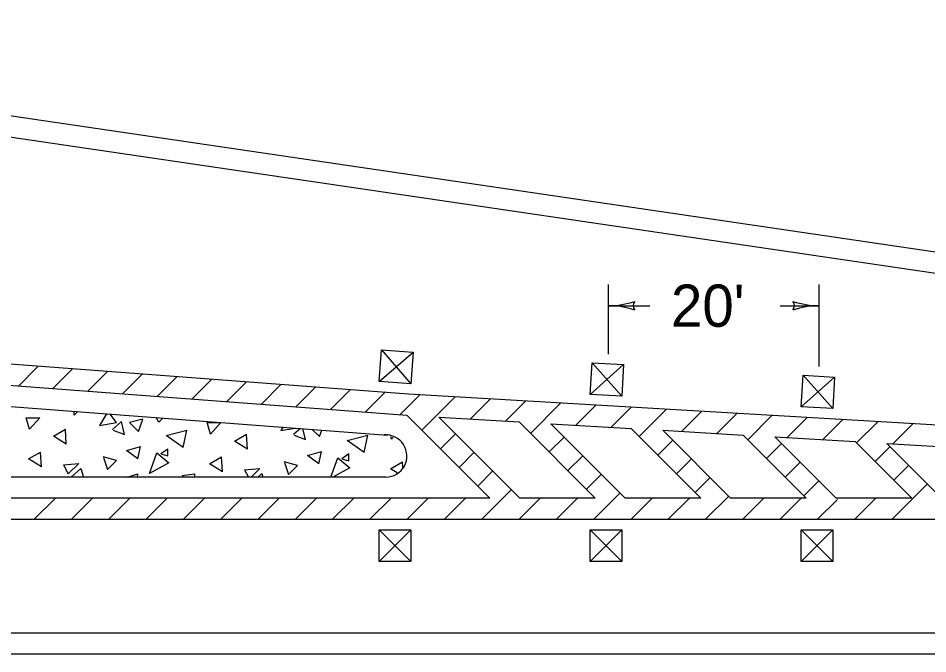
# Model space of a CAD drawing. Extents: x 1007 to 1035.5, y 1000.5 to 1021.5.
# Drawn here: x 1023.913 to 1028.224, y 1010.591 to 1013.603 of the extents above; entities that cross this region are included whole.
import ezdxf

# ---------------------------------------------------------------- set-up
doc = ezdxf.new("R2010")
doc.units = 0
doc.layers.add('Level 1', color=7, linetype='Continuous')

msp = doc.modelspace()

# ---------------------------------------------------------------- linework, layer by layer
at = {"layer": 'Level 1'}
for p, q in [((1026.7103, 1012.0114), (1026.7103, 1012.3409)), ((1027.7103, 1011.9528), (1027.7103, 1012.3409)), ((1017.6938, 1012.2285), (1025.6633, 1011.628)), ((1026.7103, 1012.2409), (1026.9063, 1012.2409)), ((1027.5252, 1012.2409), (1027.7103, 1012.2409)), ((1025.6245, 1011.8814), (1025.6358, 1012.031)), ((1025.6245, 1011.8814), (1025.7853, 1012.0198)), ((1025.6358, 1012.031), (1025.7853, 1012.0198)), ((1025.6358, 1012.031), (1025.7741, 1011.8702)), ((1025.7853, 1012.0198), (1025.7741, 1011.8702)), ((1026.6244, 1011.8204), (1026.6332, 1011.9702)), ((1026.6244, 1011.8204), (1026.7829, 1011.9614)), ((1026.6332, 1011.9702), (1026.7829, 1011.9614)), ((1026.6332, 1011.9702), (1026.7742, 1011.8117)), ((1026.7829, 1011.9614), (1026.7742, 1011.8117)), ((1023.9138, 1011.8601), (1024.007, 1011.9533)), ((1024.0781, 1011.8477), (1024.1713, 1011.9409)), ((1024.2425, 1011.8353), (1024.3358, 1011.9285)), ((1024.4069, 1011.8229), (1024.5002, 1011.9162)), ((1024.5713, 1011.8105), (1024.6645, 1011.9038)), ((1024.7357, 1011.7982), (1024.8289, 1011.8913)), ((1024.9001, 1011.7858), (1024.9933, 1011.879)), ((1025.7741, 1011.8702), (1025.6245, 1011.8814)), ((1027.6244, 1011.7618), (1027.6332, 1011.9115)), ((1027.6244, 1011.7618), (1027.7829, 1011.9028)), ((1027.6332, 1011.9115), (1027.7829, 1011.9028)), ((1027.6332, 1011.9115), (1027.7742, 1011.753)), ((1027.7829, 1011.9028), (1027.7742, 1011.753)), ((1025.0644, 1011.7733), (1025.1577, 1011.8666)), ((1025.2288, 1011.7609), (1025.3221, 1011.8542)), ((1025.3933, 1011.7486), (1025.4865, 1011.8418)), ((1025.5577, 1011.7362), (1025.6508, 1011.8294)), ((1025.722, 1011.7238), (1025.8161, 1011.8178)), ((1025.826, 1011.651), (1025.9831, 1011.8081)), ((1026.0555, 1011.7037), (1026.1501, 1011.7983)), ((1026.2223, 1011.6938), (1026.317, 1011.7885)), ((1026.7742, 1011.8117), (1026.6244, 1011.8204)), ((1026.3413, 1011.6359), (1026.484, 1011.7787)), ((1026.5563, 1011.6743), (1026.651, 1011.7689)), ((1026.7233, 1011.6645), (1026.818, 1011.7592)), ((1026.8563, 1011.6207), (1026.985, 1011.7493)), ((1027.7742, 1011.753), (1027.6244, 1011.7618)), ((1023.9668, 1011.6559), (1024.0163, 1011.7101)), ((1024.179, 1011.7218), (1024.1958, 1011.7386)), ((1024.3319, 1011.7283), (1024.2992, 1011.6724)), ((1024.3793, 1011.6865), (1024.3494, 1011.727)), ((1024.5043, 1011.703), (1024.4406, 1011.6865)), ((1024.483, 1011.6441), (1024.5043, 1011.703)), ((1024.5797, 1011.6889), (1024.5989, 1011.7082)), ((1027.0574, 1011.6449), (1027.152, 1011.7396)), ((1027.2243, 1011.6352), (1027.319, 1011.7298)), ((1027.3715, 1011.6056), (1027.4859, 1011.72)), ((1027.5583, 1011.6156), (1027.6529, 1011.7102)), ((1027.7253, 1011.6058), (1027.8199, 1011.7004)), ((1024.1413, 1011.5852), (1024.1366, 1011.6559)), ((1024.2992, 1011.6724), (1024.3793, 1011.6865)), ((1024.4029, 1011.6913), (1024.3605, 1011.6535)), ((1024.417, 1011.6299), (1024.4029, 1011.6913)), ((1024.4406, 1011.6865), (1024.483, 1011.6441)), ((1024.8248, 1011.6323), (1024.8743, 1011.6865)), ((1025.1668, 1011.6654), (1025.1572, 1011.6488)), ((1025.1572, 1011.6488), (1025.226, 1011.6609)), ((1025.2512, 1011.6591), (1025.2184, 1011.6299)), ((1025.275, 1011.6064), (1025.263, 1011.6582)), ((1025.3067, 1011.6548), (1025.341, 1011.6205)), ((1027.8868, 1011.5904), (1027.9869, 1011.6906)), ((1028.0593, 1011.5863), (1028.1539, 1011.6808)), ((1024.3628, 1011.6512), (1024.417, 1011.6299)), ((1024.6952, 1011.5687), (1024.7117, 1011.6512)), ((1024.9993, 1011.5616), (1024.9945, 1011.6323)), ((1025.2208, 1011.6276), (1025.275, 1011.6064)), ((1025.341, 1011.6205), (1025.3521, 1011.6514)), ((1025.5531, 1011.5451), (1025.5696, 1011.6276)), ((1025.6828, 1011.6088), (1025.69, 1011.6167)), ((1025.9144, 1011.5626), (1025.9852, 1011.6333)), ((1026.4296, 1011.5475), (1026.5003, 1011.6183)), ((1024.4807, 1011.5144), (1024.4924, 1011.5734)), ((1026.9448, 1011.5323), (1027.0155, 1011.603)), ((1027.46, 1011.5172), (1027.5307, 1011.5878)), ((1027.9751, 1011.502), (1028.0458, 1011.5728)), ((1024.0234, 1011.4768), (1024.0187, 1011.5474)), ((1024.5349, 1011.4461), (1024.5703, 1011.5428)), ((1024.5703, 1011.5428), (1024.6268, 1011.4956)), ((1024.6221, 1011.5616), (1024.5891, 1011.538)), ((1024.5891, 1011.538), (1024.6221, 1011.5286)), ((1024.6221, 1011.5286), (1024.6221, 1011.5616)), ((1025.3386, 1011.4909), (1025.3504, 1011.5498)), ((1025.4801, 1011.538), (1025.4471, 1011.5144)), ((1025.4801, 1011.505), (1025.4801, 1011.538)), ((1026.0028, 1011.4742), (1026.0735, 1011.545)), ((1026.518, 1011.4591), (1026.5887, 1011.5298)), ((1024.1271, 1011.4862), (1024.2002, 1011.4933)), ((1024.1271, 1011.4862), (1024.1507, 1011.4438)), ((1024.1507, 1011.4438), (1024.2002, 1011.4933)), ((1024.3793, 1011.5074), (1024.3157, 1011.5239)), ((1024.318, 1011.5215), (1024.3369, 1011.465)), ((1024.3369, 1011.465), (1024.3793, 1011.5074)), ((1024.6268, 1011.4956), (1024.5349, 1011.4461)), ((1024.8813, 1011.4532), (1024.8767, 1011.5239)), ((1025.2373, 1011.4838), (1025.1737, 1011.5003)), ((1025.176, 1011.4979), (1025.1948, 1011.4414)), ((1025.1948, 1011.4414), (1025.2373, 1011.4838)), ((1025.395, 1011.4285), (1025.4282, 1011.5192)), ((1025.4282, 1011.5192), (1025.4848, 1011.472)), ((1025.4471, 1011.5144), (1025.4801, 1011.505)), ((1025.7362, 1011.4763), (1025.7346, 1011.5003)), ((1027.0331, 1011.4439), (1027.1038, 1011.5147)), ((1027.5483, 1011.4288), (1027.619, 1011.4995)), ((1028.0635, 1011.4136), (1028.1343, 1011.4843)), ((1024.1645, 1011.4285), (1024.2096, 1011.4697)), ((1024.2096, 1011.4697), (1024.2219, 1011.4285)), ((1024.4781, 1011.4285), (1024.4807, 1011.4438)), ((1024.6904, 1011.4367), (1024.7493, 1011.4438)), ((1024.7493, 1011.4438), (1024.7483, 1011.4285)), ((1024.9851, 1011.4626), (1025.0582, 1011.4697)), ((1024.9851, 1011.4626), (1025.004, 1011.4285)), ((1025.017, 1011.4285), (1025.0582, 1011.4697)), ((1025.0483, 1011.4285), (1025.0676, 1011.4461)), ((1025.0676, 1011.4461), (1025.0728, 1011.4285)), ((1025.4848, 1011.472), (1025.404, 1011.4285)), ((1026.0912, 1011.3858), (1026.1619, 1011.4566)), ((1026.6063, 1011.3707), (1026.677, 1011.4413)), ((1025.6558, 1011.4285), (1017.6058, 1011.4285)), ((1024.6979, 1011.4285), (1024.6904, 1011.4367)), ((1027.1215, 1011.3555), (1027.1923, 1011.4263)), ((1027.6367, 1011.3403), (1027.7074, 1011.4111)), ((1028.0552, 1011.2285), (1028.2226, 1011.3959)), ((1026.1106, 1011.2285), (1026.2503, 1011.3682)), ((1026.6409, 1011.2285), (1026.7654, 1011.353)), ((1023.9893, 1011.2285), (1024.0893, 1011.3285)), ((1024.1661, 1011.2285), (1024.2661, 1011.3285)), ((1024.3428, 1011.2285), (1024.4428, 1011.3285)), ((1024.5196, 1011.2285), (1024.6196, 1011.3285)), ((1024.6964, 1011.2285), (1024.7964, 1011.3285)), ((1024.8732, 1011.2285), (1024.9732, 1011.3285)), ((1025.0499, 1011.2285), (1025.1499, 1011.3285)), ((1025.2268, 1011.2285), (1025.3268, 1011.3285)), ((1025.4035, 1011.2285), (1025.5035, 1011.3285)), ((1025.5803, 1011.2285), (1025.6803, 1011.3285)), ((1025.7571, 1011.2285), (1025.857, 1011.3285)), ((1025.9338, 1011.2285), (1026.0338, 1011.3285)), ((1026.2874, 1011.2285), (1026.3874, 1011.3285)), ((1026.4642, 1011.2285), (1026.5642, 1011.3285)), ((1026.8177, 1011.2285), (1026.9177, 1011.3285)), ((1026.9945, 1011.2285), (1027.0944, 1011.3285)), ((1027.1713, 1011.2285), (1027.2806, 1011.3379)), ((1027.348, 1011.2285), (1027.448, 1011.3285)), ((1027.5248, 1011.2285), (1027.6248, 1011.3285)), ((1027.7016, 1011.2285), (1027.7957, 1011.3228)), ((1027.8783, 1011.2285), (1027.9784, 1011.3285)), ((1025.6245, 1011.1785), (1025.7745, 1011.1785)), ((1025.6245, 1011.0285), (1025.6245, 1011.1785)), ((1025.6245, 1011.0285), (1025.7745, 1011.1785)), ((1025.6245, 1011.1785), (1025.7745, 1011.0285)), ((1025.7745, 1011.1785), (1025.7745, 1011.0285)), ((1026.6245, 1011.1785), (1026.7745, 1011.1785)), ((1026.6245, 1011.0285), (1026.6245, 1011.1785)), ((1026.6245, 1011.0285), (1026.7745, 1011.1785)), ((1026.6245, 1011.1785), (1026.7745, 1011.0285)), ((1026.7745, 1011.1785), (1026.7745, 1011.0285)), ((1027.6245, 1011.1785), (1027.7745, 1011.1785)), ((1027.6245, 1011.0285), (1027.6245, 1011.1785)), ((1027.6245, 1011.0285), (1027.7745, 1011.1785)), ((1027.6245, 1011.1785), (1027.7745, 1011.0285)), ((1027.7745, 1011.1785), (1027.7745, 1011.0285)), ((1025.7745, 1011.0285), (1025.6245, 1011.0285)), ((1026.7745, 1011.0285), (1026.6245, 1011.0285)), ((1027.7745, 1011.0285), (1027.6245, 1011.0285))]:
    msp.add_line(p, q, dxfattribs=at)
for points in [[(1017.7465, 1013.6034), (1023.8827, 1013.141), (1030.7599, 1012.1285), (1035, 1012.1285)], [(1017.7382, 1013.5037), (1023.8716, 1013.0416), (1030.7526, 1012.0285), (1035, 1012.0285)], [(1035, 1011.5285), (1030.7526, 1011.5285), (1025.7624, 1011.821), (1017.7052, 1012.4283), (1016.4438, 1012.4285)], [(1016.4438, 1012.3285), (1017.7014, 1012.3283), (1025.7558, 1011.7213)], [(1023.9668, 1011.6559), (1023.9503, 1011.7101), (1024.0163, 1011.7101)], [(1024.179, 1011.7218), (1024.179, 1011.7398)], [(1024.5797, 1011.6889), (1024.5677, 1011.7106)], [(1025.7558, 1011.7213), (1026.1485, 1011.3285)], [(1025.9061, 1011.7124), (1026.29, 1011.3285)], [(1025.9061, 1011.7124), (1026.2872, 1011.69)], [(1024.1413, 1011.5852), (1024.08, 1011.6229), (1024.1366, 1011.6559)], [(1024.8248, 1011.6323), (1024.8083, 1011.6865), (1024.8743, 1011.6865)], [(1026.2872, 1011.69), (1026.6485, 1011.3285)], [(1026.4373, 1011.6813), (1026.7898, 1011.3285)], [(1026.4373, 1011.6813), (1026.8181, 1011.6589)], [(1026.8181, 1011.6589), (1027.1485, 1011.3285)], [(1024.6952, 1011.5687), (1024.615, 1011.6253), (1024.7117, 1011.6512)], [(1024.9993, 1011.5616), (1024.9379, 1011.5993), (1024.9945, 1011.6323)], [(1025.5531, 1011.5451), (1025.473, 1011.6017), (1025.5696, 1011.6276)], [(1025.6828, 1011.6088), (1025.6794, 1011.6196)], [(1026.9683, 1011.6502), (1027.29, 1011.3285)], [(1026.9683, 1011.6502), (1027.3493, 1011.6278)], [(1027.3493, 1011.6278), (1027.6485, 1011.3285)], [(1027.4995, 1011.619), (1027.7899, 1011.3285)], [(1027.4995, 1011.619), (1027.8805, 1011.5967)], [(1024.4807, 1011.5144), (1024.4264, 1011.5545), (1024.4924, 1011.5734)], [(1027.8805, 1011.5967), (1028.1485, 1011.3285)], [(1028.0307, 1011.5879), (1028.2899, 1011.3285)], [(1028.0307, 1011.5879), (1028.4115, 1011.5656)], [(1024.0234, 1011.4768), (1023.9621, 1011.5144), (1024.0187, 1011.5474)], [(1025.3386, 1011.4909), (1025.2844, 1011.5309), (1025.3504, 1011.5498)], [(1024.8813, 1011.4532), (1024.8201, 1011.4909), (1024.8767, 1011.5239)], [(1025.709, 1011.4483), (1025.678, 1011.4673), (1025.7346, 1011.5003)], [(1024.4298, 1011.4285), (1024.4807, 1011.4438)], [(1026.1485, 1011.3285), (1017.6058, 1011.3285)], [(1026.6485, 1011.3285), (1026.29, 1011.3285)], [(1027.1485, 1011.3285), (1026.7898, 1011.3285)], [(1027.6485, 1011.3285), (1027.29, 1011.3285)], [(1028.1485, 1011.3285), (1027.7899, 1011.3285)], [(1017.6058, 1011.2285), (1030.7497, 1011.2285)], [(1007.5, 1010.691), (1035, 1010.691)], [(1007.5, 1010.591), (1035, 1010.591)]]:
    msp.add_lwpolyline(points, dxfattribs=at)
for centre, radius, start, end in [((1026.7103, 1012.6315), 0.3906, 270, 288.6688), ((1026.8589, 1012.2409), 0.0312, 138.7746, 220.8913), ((1027.5618, 1012.241), 0.0312, 318.7746, 40.8913), ((1027.7103, 1012.6315), 0.3906, 251.3472, 269.9939), ((1026.7103, 1012.6315), 0.3906, 269.9878, 270), ((1026.7103, 1011.8503), 0.3906, 71.3472, 89.9939), ((1027.7103, 1011.8503), 0.3906, 90, 108.6688), ((1027.7103, 1011.8503), 0.3906, 89.9878, 90), ((1025.6558, 1011.5285), 0.1, 270, 94.3511)]:
    msp.add_arc(centre, radius, start, end, dxfattribs=at)

# ---------------------------------------------------------------- texts
msp.add_text("20'", height=0.2, dxfattribs=at).set_placement((1027.0072, 1012.1409))

doc.saveas('drawing.dxf')
